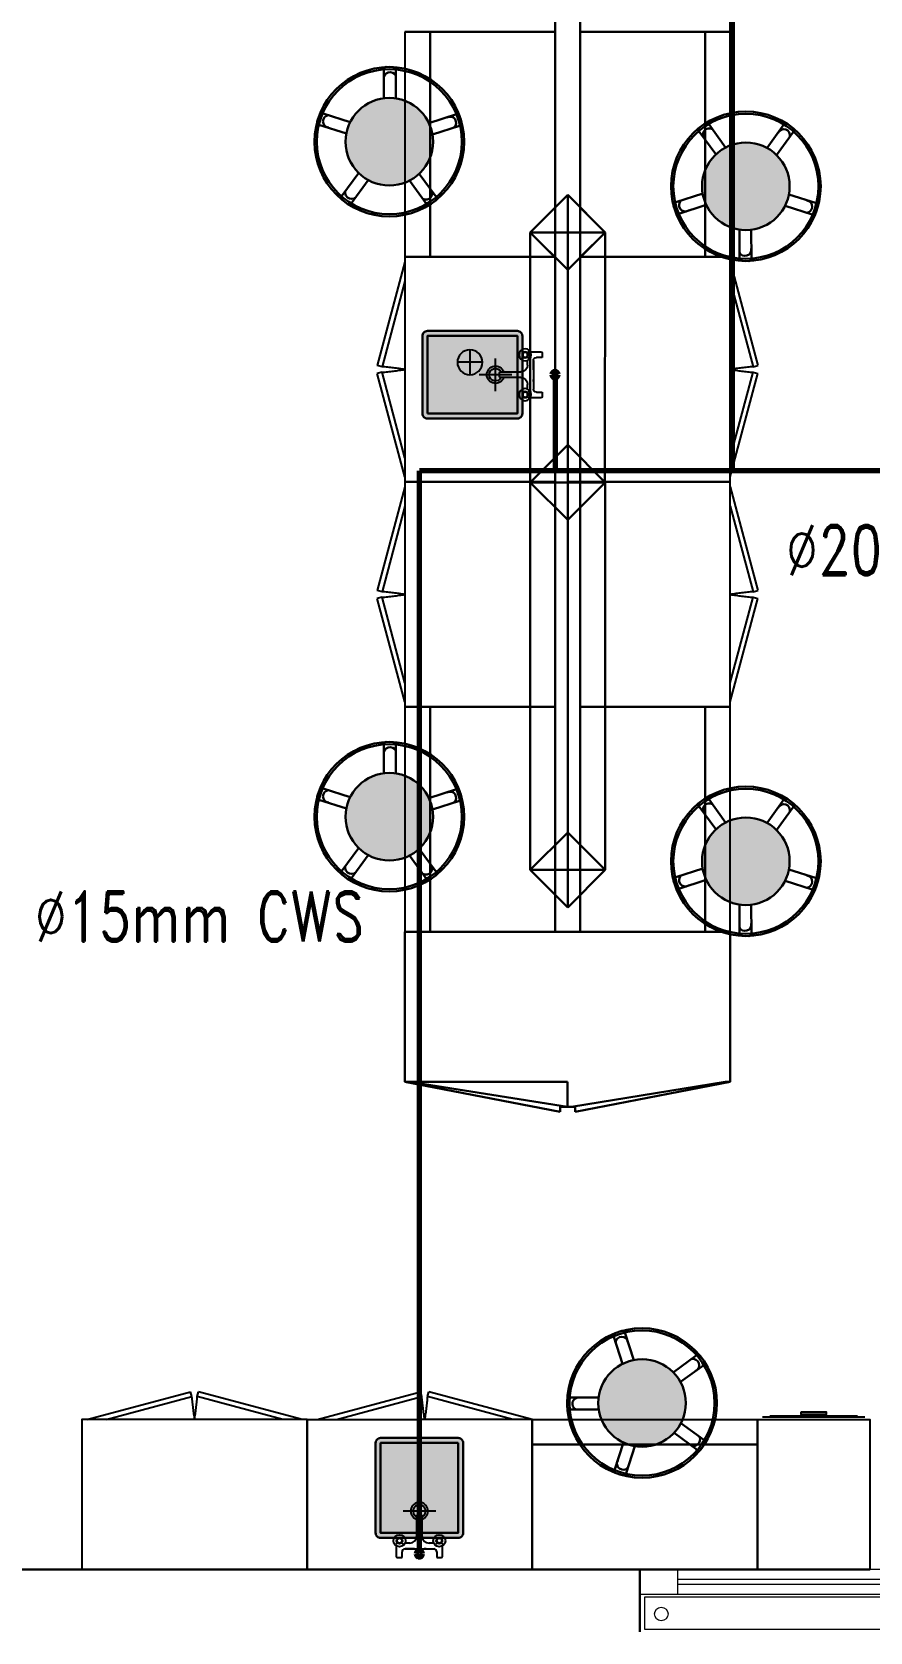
# Model space of a CAD drawing. Extents: x 800 to 995, y 398 to 804.
# Drawn here: x 902.31 to 905.66, y 661.58 to 667.98 of the extents above; entities that cross this region are included whole.
import ezdxf

# ---------------------------------------------------------------- set-up
doc = ezdxf.new("R2010")
doc.units = 0
doc.header["$MEASUREMENT"] = 0
doc.linetypes.add('ACAD_ISO02W100', pattern=[15, 12, -3])
doc.linetypes.add('DASHED', pattern=[19.05, 12.7, -6.35])
doc.layers.get('0').update_dxf_attribs({"color": 252, "linetype": 'CONTINUOUS', "lineweight": 30})
for name, color, linetype in [('-FUR', 252, 'CONTINUOUS'), ('LAYER8', 3, 'CONTINUOUS'), ('SAN', 2, 'CONTINUOUS')]:
    doc.layers.add(name, color=color, linetype=linetype)
for name, color, linetype, lineweight in [('elev', 90, 'CONTINUOUS', 9), ('Elevation', 150, 'CONTINUOUS', 18), ('P-C-WATER', 5, 'CONTINUOUS', 70), ('P-TEXT', 1, 'CONTINUOUS', 25), ('Wall', 252, 'CONTINUOUS', 30), ('WINDOW', 252, 'CONTINUOUS', 5)]:
    doc.layers.add(name, color=color, linetype=linetype, lineweight=lineweight)
doc.styles.add('ROMANC', font='romand.shx')

# ---------------------------------------------------------------- blocks, each defined once
blk = doc.blocks.new('YY5Y5')
at = {"layer": 'SAN', "color": 1}
for p, q in [((433.83, 542.04), (433.83, 538.56)), ((435.73, 542.41), (434.2, 542.41)), ((435.73, 540.55), (435.73, 542.41)), ((446.18, 539.55), (436.73, 539.55)), ((443.04, 539.55), (446.16, 539.55)), ((447.16, 542.41), (447.16, 540.55)), ((448.69, 542.41), (447.16, 542.41)), ((449.07, 538.56), (449.07, 542.04)), ((434.16, 537.56), (433.7, 538.02)), ((434.16, 536.15), (433.7, 535.69)), ((435.58, 537.56), (436.04, 538.02)), ((435.58, 536.15), (436.04, 535.69)), ((436.72, 537.65), (438.25, 537.65)), ((440.5, 535.4), (440.5, 528.74)), ((442.4, 528.74), (442.4, 535.4)), ((444.65, 537.65), (446.18, 537.65)), ((447.32, 537.56), (446.86, 538.02)), ((447.32, 536.15), (446.86, 535.69)), ((448.74, 537.56), (449.2, 538.02)), ((448.74, 536.15), (449.2, 535.69)), ((440.87, 528.36), (442.03, 528.36))]:
    blk.add_line(p, q, dxfattribs=at)
at = {"layer": 'SAN', "color": 1, "linetype": 'Continuous'}
blk.add_line((439.23, 539.55), (439.86, 539.55), dxfattribs=at)
at = {"layer": 'SAN', "color": 2, "linetype": 'DASHED'}
for points in [[(441.45, 532.42), (441.45, 521.63)], [(436.06, 527.03), (446.84, 527.03)]]:
    blk.add_lwpolyline(points, dxfattribs=at)
at = {"layer": 'SAN', "color": 1}
for centre, radius in [((434.87, 536.85), 2), ((434.87, 536.85), 1), ((434.87, 536.85), 0.8), ((448.03, 536.85), 2), ((448.03, 536.85), 1), ((448.03, 536.85), 0.8)]:
    blk.add_circle(centre, radius, dxfattribs=at)
for centre, radius, start, end in [((434.2, 542.04), 0.375, 90, 180), ((436.73, 540.55), 1, 180, 270), ((446.16, 540.55), 1, 270, 0), ((448.69, 542.04), 0.375, 0, 90), ((438.25, 535.4), 2.25, 0, 90), ((444.65, 535.4), 2.25, 90, 180), ((441.45, 527.03), 2.86, 109.4319, 70.5681), ((441.45, 527.03), 2.08, 117.2765, 62.7235), ((440.87, 528.74), 0.375, 180, 270), ((442.03, 528.74), 0.375, 270, 360)]:
    blk.add_arc(centre, radius, start, end, dxfattribs=at)
blk = doc.blocks.new('fd')
at = {"layer": '-FUR'}
h = blk.add_hatch(color=254, dxfattribs=at)
h.paths.add_polyline_path([(1322.6636, 576.6994), (1322.3536, 576.6994), (1322.3536, 577.0594), (1322.6636, 577.0594)], flags=16)
edge = h.paths.add_edge_path()
edge.add_line((1322.6636, 576.6794), (1322.3536, 576.6794))
edge.add_arc((1322.3536, 576.6994), 0.02, 180, 270, ccw=False)
edge.add_line((1322.3336, 576.6994), (1322.3336, 577.0594))
edge.add_arc((1322.3536, 577.0594), 0.02, 90, 180, ccw=False)
edge.add_line((1322.3536, 577.0794), (1322.6636, 577.0794))
edge.add_arc((1322.6636, 577.0594), 0.02, 0, 90, ccw=False)
edge.add_line((1322.6836, 577.0594), (1322.6836, 576.6994))
edge.add_arc((1322.6636, 576.6994), 0.02, -90, 0, ccw=False)
blk.add_hatch(color=253, dxfattribs=at).paths.add_polyline_path([(1322.6636, 577.0594), (1322.6636, 576.6994), (1322.3536, 576.6994), (1322.3536, 577.0594)])
h = blk.add_hatch(color=251, dxfattribs=at)
h.paths.add_polyline_path([(1322.6337, 577.0294), (1322.6636, 577.0594), (1322.6636, 576.6994), (1322.6336, 576.7294)])
h.paths.add_polyline_path([(1322.6336, 576.7294), (1322.6636, 576.6994), (1322.3536, 576.6994), (1322.3836, 576.7294)])
h = blk.add_hatch(color=252, dxfattribs=at)
h.paths.add_polyline_path([(1322.3836, 577.0294), (1322.3536, 577.0594), (1322.6636, 577.0594), (1322.6337, 577.0294)])
h.paths.add_polyline_path([(1322.3836, 576.7294), (1322.3536, 576.6994), (1322.3536, 577.0594), (1322.3836, 577.0294)])
for p, q in [((1322.4784, 577.2056), (1322.0597, 577.2056)), ((1322.4784, 577.2056), (1322.9597, 577.2056)), ((1322.0597, 576.6056), (1322.5097, 576.6056)), ((1322.9597, 576.6056), (1322.5097, 576.6056))]:
    blk.add_line(p, q, dxfattribs=at)
at = {"layer": '-FUR', "linetype": 'ACAD_ISO02W100'}
for p, q in [((1322.0597, 577.2056), (1322.5097, 577.2056)), ((1322.9597, 577.2056), (1322.5097, 577.2056)), ((1322.0997, 576.6056), (1322.5133, 576.4948)), ((1322.177, 576.6056), (1322.5185, 576.5141)), ((1322.8824, 576.6056), (1322.541, 576.5141)), ((1322.9597, 576.6056), (1322.5462, 576.4948)), ((1322.5185, 576.5141), (1322.5133, 576.4948)), ((1322.541, 576.5141), (1322.5462, 576.4948))]:
    blk.add_line(p, q, dxfattribs=at)
for centre, start, end in [((1324.045, 576.3727), 171.26112, 174.70691), ((1321.0144, 576.3727), 5.29309, 8.73888)]:
    blk.add_arc(centre, 1.5331, start, end, dxfattribs=at)
for p, q in [((1322.0597, 577.2056), (1322.0597, 576.6056)), ((1322.9597, 577.2056), (1322.9597, 576.6056))]:
    blk.add_line(p, q)
blk.add_lwpolyline([(1322.6636, 576.6794), (1322.3536, 576.6794, -0.414214), (1322.3336, 576.6994), (1322.3336, 577.0594, -0.414214), (1322.3536, 577.0794), (1322.6636, 577.0794, -0.414214), (1322.6836, 577.0594), (1322.6836, 576.6994, -0.414214)], format="xyb", close=True)
blk.add_lwpolyline([(1322.6636, 576.6794), (1322.3536, 576.6794, -0.414214), (1322.3336, 576.6994), (1322.3336, 577.0594, -0.414214), (1322.3536, 577.0794), (1322.6636, 577.0794, -0.414214), (1322.6836, 577.0594), (1322.6836, 576.6994, -0.414214)], format="xyb", close=True)
blk.add_lwpolyline([(1322.6636, 576.6994), (1322.3536, 576.6994), (1322.3536, 577.0594), (1322.6636, 577.0594)], close=True)
at = {"extrusion": (0, 0, -1), "xscale": 0.0121000000000322, "yscale": 0.0121000000000322, "zscale": -0.0121}
blk.add_blockref('YY5Y5', (-1327.8502, 570.5947), dxfattribs=at)
blk = doc.blocks.new('juy')
blk.add_line((1322.9597, 577.2056), (1322.9597, 576.6056))
blk.add_blockref('fd', (0, 0))
blk = doc.blocks.new('vfd')
at = {"layer": '-FUR'}
h = blk.add_hatch(color=254, dxfattribs=at)
h.paths.add_polyline_path([(1316.635, 565.8296), (1316.635, 566.1396), (1316.275, 566.1396), (1316.275, 565.8296)], flags=16)
edge = h.paths.add_edge_path()
edge.add_line((1316.655, 565.8296), (1316.655, 566.1396))
edge.add_ellipse((1316.635, 566.1396), major_axis=(-0.0141, -0.0141), ratio=1, start_angle=135, end_angle=225)
edge.add_line((1316.635, 566.1596), (1316.275, 566.1596))
edge.add_ellipse((1316.275, 566.1396), major_axis=(-0.0141, -0.0141), ratio=1, start_angle=225, end_angle=315)
edge.add_line((1316.255, 566.1396), (1316.255, 565.8296))
edge.add_ellipse((1316.275, 565.8296), major_axis=(0.0141, -0.0141), ratio=1, start_angle=225, end_angle=315)
edge.add_line((1316.275, 565.8096), (1316.635, 565.8096))
edge.add_ellipse((1316.635, 565.8296), major_axis=(0.0141, -0.0141), ratio=1, start_angle=-45, end_angle=45)
blk.add_hatch(color=253, dxfattribs=at).paths.add_polyline_path([(1316.275, 565.8296), (1316.635, 565.8296), (1316.635, 566.1396), (1316.275, 566.1396)])
h = blk.add_hatch(color=251, dxfattribs=at)
h.paths.add_polyline_path([(1316.305, 565.8596), (1316.275, 565.8296), (1316.635, 565.8296), (1316.605, 565.8596)])
h.paths.add_polyline_path([(1316.605, 565.8596), (1316.635, 565.8296), (1316.635, 566.1396), (1316.605, 566.1096)])
h = blk.add_hatch(color=252, dxfattribs=at)
h.paths.add_polyline_path([(1316.305, 566.1096), (1316.275, 566.1396), (1316.275, 565.8296), (1316.305, 565.8596)])
h.paths.add_polyline_path([(1316.605, 566.1096), (1316.635, 566.1396), (1316.275, 566.1396), (1316.305, 566.1096)])
blk.add_lwpolyline([(1316.655, 565.8296), (1316.655, 566.1396, 0.414214), (1316.635, 566.1596), (1316.275, 566.1596, 0.414214), (1316.255, 566.1396), (1316.255, 565.8296, 0.414214), (1316.275, 565.8096), (1316.635, 565.8096, 0.414214)], format="xyb", close=True)
blk.add_lwpolyline([(1316.655, 565.8296), (1316.655, 566.1396, 0.414214), (1316.635, 566.1596), (1316.275, 566.1596, 0.414214), (1316.255, 566.1396), (1316.255, 565.8296, 0.414214), (1316.275, 565.8096), (1316.635, 565.8096, 0.414214)], format="xyb", close=True)
blk.add_lwpolyline([(1316.635, 565.8296), (1316.635, 566.1396), (1316.275, 566.1396), (1316.275, 565.8296)], close=True)
at = {"layer": 'LAYER8'}
for p, q in [((1316.465, 566.0846), (1316.465, 565.9846)), ((1316.415, 566.0346), (1316.515, 566.0346))]:
    blk.add_line(p, q, dxfattribs=at)
blk.add_circle((1316.465, 566.0346), 0.05, dxfattribs=at)
at = {"xscale": 0.0121, "yscale": 0.0121, "zscale": 0.0121, "rotation": 89.99999999999997}
blk.add_blockref('YY5Y5', (1322.7397, 560.6431), dxfattribs=at)

msp = doc.modelspace()

# ---------------------------------------------------------------- hatches: boundary and pattern name
h = msp.add_hatch(color=256)
h.set_gradient(color1=(132, 132, 132), name='SPHERICAL')
h.paths.add_polyline_path([(903.9089, 667.542, -1), (903.5589, 667.542, -1)])
h = msp.add_hatch(color=256)
h.set_gradient(color1=(132, 132, 132), name='SPHERICAL')
h.paths.add_polyline_path([(904.9841, 667.3639, -1), (905.3341, 667.3639, -1)])
h = msp.add_hatch(color=256)
h.set_gradient(color1=(132, 132, 132), name='SPHERICAL')
h.paths.add_polyline_path([(903.9089, 664.842, -1), (903.5589, 664.842, -1)])
h = msp.add_hatch(color=256)
h.set_gradient(color1=(132, 132, 132), name='SPHERICAL')
h.paths.add_polyline_path([(904.9841, 664.6639, -1), (905.3341, 664.6639, -1)])
h = msp.add_hatch(color=256)
h.set_gradient(color1=(132, 132, 132), name='SPHERICAL')
h.paths.add_polyline_path([(904.7441, 662.3219, 1), (904.7441, 662.6719, 1)])

# ---------------------------------------------------------------- linework, layer by layer
at = {"layer": '-FUR', "linetype": 'ACAD_ISO02W100'}
for p, q in [((904.4965, 667.981), (904.4965, 668.431)), ((903.7965, 667.981), (903.7965, 667.081)), ((905.0965, 667.081), (905.0965, 667.981)), ((904.3965, 666.181), (904.3965, 667.081)), ((904.4965, 667.081), (904.4965, 666.181)), ((903.7965, 667.061), (903.6857, 666.6474)), ((905.0965, 667.061), (905.2073, 666.6474)), ((903.7965, 666.9837), (903.705, 666.6422)), ((905.0965, 666.9837), (905.188, 666.6422)), ((903.705, 666.6422), (903.6857, 666.6474)), ((905.188, 666.6422), (905.2073, 666.6474)), ((903.705, 666.6197), (903.6857, 666.6145)), ((903.7965, 666.201), (903.6857, 666.6145)), ((903.7965, 666.2783), (903.705, 666.6197)), ((905.0965, 666.2783), (905.188, 666.6197)), ((905.0965, 666.201), (905.2073, 666.6145)), ((905.188, 666.6197), (905.2073, 666.6145)), ((904.3965, 665.281), (904.3965, 666.181)), ((904.4965, 666.181), (904.4965, 665.281)), ((903.7965, 666.161), (903.6857, 665.7474)), ((905.0965, 666.161), (905.2073, 665.7474)), ((903.7965, 666.0837), (903.705, 665.7422)), ((905.0965, 666.0837), (905.188, 665.7422)), ((903.705, 665.7422), (903.6857, 665.7474)), ((905.188, 665.7422), (905.2073, 665.7474)), ((903.705, 665.7197), (903.6857, 665.7145)), ((903.7965, 665.301), (903.6857, 665.7145)), ((903.7965, 665.3783), (903.705, 665.7197)), ((905.0965, 665.3783), (905.188, 665.7197)), ((905.0965, 665.301), (905.2073, 665.7145)), ((905.188, 665.7197), (905.2073, 665.7145)), ((903.7965, 665.281), (903.7965, 664.381)), ((905.0965, 664.381), (905.0965, 665.281)), ((902.5251, 662.431), (902.9387, 662.5418)), ((902.9439, 662.5225), (902.9387, 662.5418)), ((902.9664, 662.5225), (902.9716, 662.5418)), ((903.3851, 662.431), (902.9716, 662.5418)), ((902.6024, 662.431), (902.9439, 662.5225)), ((903.3079, 662.431), (902.9664, 662.5225)), ((904.3051, 662.431), (905.2051, 662.431)), ((902.5051, 661.831), (903.4051, 661.831)), ((905.2051, 661.831), (905.6551, 661.831))]:
    msp.add_line(p, q, dxfattribs=at)
at = {"layer": '-FUR'}
for p, q in [((905.2251, 662.441), (905.6351, 662.441)), ((905.2551, 662.446), (905.6051, 662.446))]:
    msp.add_line(p, q, dxfattribs=at)
for points in [[(905.0965, 667.981), (905.0965, 668.431), (904.4965, 668.431), (904.4965, 667.981)], [(904.3965, 666.181), (904.3965, 667.081), (903.7965, 667.081), (903.7965, 666.181)], [(904.4965, 667.081), (904.4965, 666.181), (905.0965, 666.181), (905.0965, 667.081)], [(904.3965, 665.281), (904.3965, 666.181), (903.7965, 666.181), (903.7965, 665.281)], [(904.4965, 666.181), (904.4965, 665.281), (905.0965, 665.281), (905.0965, 666.181)], [(902.5051, 661.831), (903.4051, 661.831), (903.4051, 662.431), (902.5051, 662.431)], [(905.2051, 662.431), (905.6551, 662.431), (905.6551, 661.831), (905.2051, 661.831)]]:
    msp.add_lwpolyline(points, close=True, dxfattribs=at)
at = {"layer": '-FUR', "color": 1}
msp.add_lwpolyline([(905.3801, 662.461), (905.4801, 662.461), (905.4801, 662.451), (905.3801, 662.451)], close=True, dxfattribs=at)
at = {"layer": '-FUR', "linetype": 'ACAD_ISO02W100'}
for centre, start, end in [((903.5636, 665.1157), 81.26112, 84.70691), ((903.5636, 668.1463), 275.29309, 278.73888), ((905.3294, 665.1157), 95.29309, 98.73888), ((905.3294, 668.1463), 261.26112, 264.70691), ((903.5636, 664.2157), 81.26112, 84.70691), ((903.5636, 667.2463), 275.29309, 278.73888), ((905.3294, 664.2157), 95.29309, 98.73888), ((905.3294, 667.2463), 261.26112, 264.70691), ((904.4704, 662.6639), 185.29309, 188.73888), ((901.4399, 662.6639), 351.26112, 354.70691)]:
    msp.add_arc(centre, 1.5331, start, end, dxfattribs=at)
for p, q in [((904.3965, 669.331), (904.3965, 664.729)), ((904.4965, 664.7294), (904.4965, 669.331)), ((903.7965, 667.981), (904.3965, 667.981)), ((903.8965, 667.081), (903.8965, 667.981)), ((904.3965, 667.981), (904.3965, 667.081)), ((904.4965, 667.081), (904.4965, 667.981)), ((904.4965, 667.981), (905.0965, 667.981)), ((905.0965, 667.981), (904.9965, 667.981)), ((904.9965, 667.981), (904.9965, 667.081)), ((903.7217, 667.841), (903.7492, 667.8409)), ((903.7122, 667.7156), (903.7117, 667.8311)), ((903.7596, 667.7151), (903.76, 667.8284)), ((903.4457, 667.6228), (903.4543, 667.6489)), ((903.5772, 667.6199), (903.4696, 667.6553)), ((903.8923, 667.6163), (904.002, 667.6524)), ((903.5621, 667.575), (903.4521, 667.6102)), ((903.9065, 667.571), (904.0144, 667.6057)), ((904.0146, 667.646), (904.023, 667.6198)), ((905.0395, 667.4917), (904.9712, 667.5848)), ((904.9735, 667.5987), (904.9958, 667.6148)), ((905.0782, 667.5191), (905.0119, 667.611)), ((905.2436, 667.5172), (905.3111, 667.6109)), ((905.3251, 667.613), (905.3472, 667.5968)), ((905.2817, 667.4889), (905.3486, 667.5803)), ((903.6114, 667.417), (903.5444, 667.3256)), ((903.8535, 667.4143), (903.9218, 667.3212)), ((903.6494, 667.3887), (903.582, 667.2951)), ((903.8149, 667.3868), (903.8811, 667.2949)), ((904.4468, 667.3292), (904.2968, 667.1792)), ((904.4468, 667.3292), (904.2968, 667.1792)), ((904.5968, 667.1792), (904.4468, 667.3292)), ((904.4468, 667.1792), (904.4468, 667.3292)), ((904.5968, 667.1792), (904.4468, 667.3292)), ((904.9866, 667.3349), (904.8787, 667.3003)), ((905.331, 667.3309), (905.4409, 667.2957)), ((903.568, 667.2929), (903.5458, 667.3091)), ((903.9195, 667.3072), (903.8972, 667.2911)), ((904.2968, 667.1792), (904.3965, 667.279)), ((904.4965, 667.2794), (904.5968, 667.1792)), ((904.8785, 667.26), (904.8701, 667.2861)), ((905.0007, 667.2896), (904.8911, 667.2535)), ((905.3158, 667.286), (905.4234, 667.2506)), ((905.4473, 667.2831), (905.4387, 667.257)), ((904.2968, 667.1792), (904.5968, 667.1792)), ((904.4468, 667.0292), (904.2968, 667.1792)), ((904.2968, 667.1792), (904.5968, 667.1792)), ((904.4468, 667.1792), (904.2968, 667.1792)), ((904.2968, 667.1792), (904.4468, 667.1792)), ((904.2968, 667.1792), (904.5968, 667.1792)), ((904.4468, 667.0292), (904.2968, 667.1792)), ((904.2968, 666.1792), (904.2968, 667.1792)), ((904.2968, 667.1792), (904.5968, 667.1792)), ((904.3965, 667.0794), (904.2968, 667.1792)), ((904.5968, 667.1792), (904.4468, 667.0292)), ((904.4468, 666.3292), (904.4468, 667.1792)), ((904.4468, 667.1792), (904.5968, 667.1792)), ((904.4468, 667.1792), (904.4468, 667.0292)), ((904.5968, 667.1792), (904.4468, 667.0292)), ((904.4985, 667.081), (904.5968, 667.1792)), ((904.5968, 667.1792), (904.595, 666.181)), ((905.1334, 667.1908), (905.133, 667.0775)), ((905.1808, 667.1903), (905.1813, 667.0749)), ((904.3965, 667.081), (903.7965, 667.081)), ((903.7965, 667.081), (903.8965, 667.081)), ((905.0965, 667.081), (904.4965, 667.081)), ((905.1713, 667.0649), (905.1438, 667.065)), ((904.4468, 666.3292), (904.2968, 666.1792)), ((904.4468, 666.1792), (904.4468, 666.3292)), ((904.5968, 666.1792), (904.4468, 666.3292)), ((904.5968, 666.1792), (904.2968, 666.1792)), ((904.4468, 666.0292), (904.2968, 666.1792)), ((904.2968, 666.1792), (904.5968, 666.1792)), ((904.2968, 664.6292), (904.2968, 666.1792)), ((904.4965, 666.181), (904.4465, 666.181)), ((904.4468, 666.1792), (904.4468, 666.0292)), ((904.4468, 666.0292), (904.5968, 666.1792)), ((904.4468, 666.1792), (904.4468, 664.4792)), ((904.5968, 666.1792), (904.5968, 664.6292)), ((904.4468, 664.7792), (904.4468, 665.6292)), ((903.7965, 665.281), (904.3965, 665.281)), ((903.8965, 664.381), (903.8965, 665.281)), ((904.3965, 665.281), (904.3965, 664.381)), ((904.4965, 664.381), (904.4965, 665.281)), ((904.4965, 665.281), (905.0965, 665.281)), ((905.0965, 665.281), (904.9965, 665.281)), ((904.9965, 665.281), (904.9965, 664.381)), ((903.7122, 665.0156), (903.7117, 665.1311)), ((903.7217, 665.141), (903.7492, 665.1409)), ((903.7596, 665.0151), (903.76, 665.1284)), ((903.4457, 664.9228), (903.4543, 664.9489)), ((903.5621, 664.875), (903.4521, 664.9102)), ((903.5772, 664.9199), (903.4696, 664.9553)), ((903.8923, 664.9163), (904.002, 664.9524)), ((903.9065, 664.871), (904.0144, 664.9057)), ((904.0146, 664.946), (904.023, 664.9198)), ((904.9735, 664.8987), (904.9958, 664.9148)), ((905.0782, 664.8191), (905.0119, 664.911)), ((905.2436, 664.8172), (905.3111, 664.9109)), ((905.3251, 664.913), (905.3472, 664.8968)), ((905.0395, 664.7917), (904.9712, 664.8848)), ((905.2817, 664.7889), (905.3486, 664.8803)), ((904.4468, 664.7792), (904.2968, 664.6292)), ((904.4468, 664.6292), (904.4468, 664.7792)), ((904.5968, 664.6292), (904.4468, 664.7792)), ((903.6114, 664.717), (903.5444, 664.6256)), ((903.8535, 664.7143), (903.9218, 664.6212)), ((903.6494, 664.6887), (903.582, 664.5951)), ((903.8149, 664.6868), (903.8811, 664.5949)), ((903.568, 664.5929), (903.5458, 664.6091)), ((903.9195, 664.6072), (903.8972, 664.5911)), ((904.5968, 664.6292), (904.2968, 664.6292)), ((904.4468, 664.4792), (904.2968, 664.6292)), ((904.2968, 664.6292), (904.5968, 664.6292)), ((904.4468, 664.6292), (904.4468, 664.4792)), ((904.4468, 664.4792), (904.5968, 664.6292)), ((904.8785, 664.56), (904.8701, 664.5861)), ((904.9866, 664.6349), (904.8787, 664.6003)), ((905.0007, 664.5896), (904.8911, 664.5535)), ((905.3158, 664.586), (905.4234, 664.5506)), ((905.331, 664.6309), (905.4409, 664.5957)), ((905.4473, 664.5831), (905.4387, 664.557)), ((905.1334, 664.4908), (905.133, 664.3775)), ((905.1808, 664.4903), (905.1813, 664.3749)), ((903.7965, 664.381), (903.7965, 663.781)), ((903.7965, 664.381), (905.0965, 664.381)), ((904.3965, 664.381), (903.7965, 664.381)), ((903.7965, 664.381), (903.8965, 664.381)), ((905.0965, 664.381), (904.4965, 664.381)), ((905.0965, 663.781), (905.0965, 664.381)), ((905.1713, 664.3649), (905.1438, 664.365)), ((903.7965, 663.781), (904.4465, 663.781)), ((903.7965, 663.781), (904.4165, 663.661)), ((903.7965, 663.781), (903.8165, 663.781)), ((903.8165, 663.781), (904.4465, 663.681)), ((904.4465, 663.781), (904.4465, 663.681)), ((905.0765, 663.781), (904.4615, 663.681)), ((905.0965, 663.781), (904.4765, 663.661)), ((905.0965, 663.781), (905.0765, 663.781)), ((904.4465, 663.681), (904.4165, 663.681)), ((904.4165, 663.681), (904.4165, 663.661)), ((904.4465, 663.681), (904.4765, 663.681)), ((904.4765, 663.681), (904.4765, 663.661)), ((904.6633, 662.7851), (904.6372, 662.7765)), ((904.6662, 662.6536), (904.6308, 662.7612)), ((904.7111, 662.6688), (904.6759, 662.7787)), ((904.8691, 662.6194), (904.9605, 662.6864)), ((904.9932, 662.6628), (904.977, 662.685)), ((904.8974, 662.5814), (904.9911, 662.6488)), ((904.4451, 662.5091), (904.4452, 662.4816)), ((904.5705, 662.5186), (904.4551, 662.5191)), ((904.571, 662.4712), (904.4577, 662.4708)), ((904.3051, 662.431), (904.3051, 661.831)), ((904.8993, 662.4159), (904.9912, 662.3497)), ((905.2051, 661.831), (905.2051, 662.431)), ((905.2051, 662.431), (905.2051, 662.331)), ((904.6698, 662.3385), (904.6337, 662.2288)), ((904.8719, 662.3773), (904.965, 662.309)), ((905.2051, 662.331), (904.3051, 662.331)), ((904.7151, 662.3243), (904.6805, 662.2164)), ((904.9789, 662.3113), (904.995, 662.3336)), ((904.6402, 662.2162), (904.6663, 662.2078)), ((904.3051, 661.831), (905.2051, 661.831))]:
    msp.add_line(p, q)
for centre, radius in [((903.7339, 667.542), 0.299), ((903.7339, 667.542), 0.29), ((903.7339, 667.542), 0.175), ((905.1591, 667.3639), 0.299), ((905.1591, 667.3639), 0.29), ((905.1591, 667.3639), 0.175), ((903.7339, 664.842), 0.299), ((903.7339, 664.842), 0.29), ((903.7339, 664.842), 0.175), ((905.1591, 664.6639), 0.299), ((905.1591, 664.6639), 0.29), ((905.1591, 664.6639), 0.175), ((904.7441, 662.4969), 0.299), ((904.7441, 662.4969), 0.29), ((904.7441, 662.4969), 0.175)]:
    msp.add_circle(centre, radius)
for centre, radius, start, end in [((903.7217, 667.831), 0.01, 89.79115, 179.79115), ((903.7469, 667.828), 0.0131, 1.65402, 79.72038), ((903.7369, 667.7956), 0.025, 22.93495, 191.17517), ((903.4659, 667.6427), 0.0131, 73.65402, 151.72038), ((903.4936, 667.6232), 0.025, 94.93495, 263.17517), ((904.005, 667.6429), 0.01, 17.79115, 107.79115), ((903.4552, 667.6197), 0.01, 161.79115, 251.79115), ((903.976, 667.6175), 0.025, 310.93495, 119.17517), ((904.01, 667.618), 0.0131, 289.65402, 7.72038), ((904.9794, 667.5906), 0.01, 125.79115, 215.79115), ((905.0125, 667.5709), 0.025, 58.93495, 227.17517), ((905.0015, 667.603), 0.0131, 37.65402, 115.72038), ((905.3106, 667.5673), 0.025, 346.93495, 155.17517), ((905.3191, 667.605), 0.01, 53.79115, 143.79115), ((905.3378, 667.5877), 0.0131, 325.65402, 43.72038), ((903.5824, 667.3386), 0.025, 166.93495, 335.17517), ((903.8805, 667.3351), 0.025, 238.93495, 47.17517), ((903.5553, 667.3182), 0.0131, 145.65402, 223.72038), ((903.5739, 667.301), 0.01, 233.79115, 323.79115), ((903.8915, 667.3029), 0.0131, 217.65402, 295.72038), ((903.9137, 667.3153), 0.01, 305.79115, 35.79115), ((904.8831, 667.2879), 0.0131, 109.65402, 187.72038), ((904.917, 667.2884), 0.025, 130.93495, 299.17517), ((905.3994, 667.2827), 0.025, 274.93495, 83.17517), ((905.4378, 667.2862), 0.01, 341.79115, 71.79115), ((904.888, 667.263), 0.01, 197.79115, 287.79115), ((905.4271, 667.2632), 0.0131, 253.65402, 331.72038), ((905.1461, 667.0779), 0.0131, 181.65402, 259.72038), ((905.1561, 667.1103), 0.025, 202.93495, 11.17517), ((905.1713, 667.0749), 0.01, 269.79115, 359.79115), ((903.7217, 665.131), 0.01, 89.79115, 179.79115), ((903.7369, 665.0956), 0.025, 22.93495, 191.17517), ((903.7469, 665.128), 0.0131, 1.65402, 79.72038), ((903.4552, 664.9197), 0.01, 161.79115, 251.79115), ((903.4659, 664.9427), 0.0131, 73.65402, 151.72038), ((903.4936, 664.9232), 0.025, 94.93495, 263.17517), ((903.976, 664.9175), 0.025, 310.93495, 119.17517), ((904.005, 664.9429), 0.01, 17.79115, 107.79115), ((904.01, 664.918), 0.0131, 289.65402, 7.72038), ((904.9794, 664.8906), 0.01, 125.79115, 215.79115), ((905.0015, 664.903), 0.0131, 37.65402, 115.72038), ((905.3191, 664.905), 0.01, 53.79115, 143.79115), ((905.3378, 664.8877), 0.0131, 325.65402, 43.72038), ((905.0125, 664.8709), 0.025, 58.93495, 227.17517), ((905.3106, 664.8673), 0.025, 346.93495, 155.17517), ((903.5824, 664.6386), 0.025, 166.93495, 335.17517), ((903.8805, 664.6351), 0.025, 238.93495, 47.17517), ((903.5553, 664.6182), 0.0131, 145.65402, 223.72038), ((903.5739, 664.601), 0.01, 233.79115, 323.79115), ((903.8915, 664.6029), 0.0131, 217.65402, 295.72038), ((903.9137, 664.6153), 0.01, 305.79115, 35.79115), ((904.8831, 664.5879), 0.0131, 109.65402, 187.72038), ((904.917, 664.5884), 0.025, 130.93495, 299.17517), ((905.3994, 664.5827), 0.025, 274.93495, 83.17517), ((905.4378, 664.5862), 0.01, 341.79115, 71.79115), ((904.888, 664.563), 0.01, 197.79115, 287.79115), ((905.4271, 664.5632), 0.0131, 253.65402, 331.72038), ((905.1561, 664.4103), 0.025, 202.93495, 11.17517), ((905.1461, 664.3779), 0.0131, 181.65402, 259.72038), ((905.1713, 664.3749), 0.01, 269.79115, 359.79115), ((904.6664, 662.7756), 0.01, 18.20885, 108.20885), ((904.6434, 662.7649), 0.0131, 118.27962, 196.34598), ((904.6629, 662.7372), 0.025, 6.82483, 175.06505), ((904.9476, 662.6484), 0.025, 294.82483, 103.06505), ((904.9679, 662.6755), 0.0131, 46.27962, 124.34598), ((904.9852, 662.6569), 0.01, 306.20885, 36.20885), ((904.4551, 662.5091), 0.01, 90.20885, 180.20885), ((904.4581, 662.4839), 0.0131, 190.27962, 268.34598), ((904.4905, 662.4939), 0.025, 78.82483, 247.06505), ((904.9511, 662.3503), 0.025, 222.82483, 31.06505), ((904.9832, 662.3393), 0.0131, 334.27962, 52.34598), ((904.9708, 662.3171), 0.01, 234.20885, 324.20885), ((904.6432, 662.2258), 0.01, 162.20885, 252.20885), ((904.6686, 662.2548), 0.025, 150.82483, 319.06505), ((904.6681, 662.2208), 0.0131, 262.27962, 340.34598)]:
    msp.add_arc(centre, radius, start, end)
at = {"layer": 'elev', "color": 252, "linetype": 'Continuous'}
for p, q in [((904.7356, 661.831), (904.8856, 661.831)), ((904.7356, 661.731), (904.7356, 661.831)), ((904.8856, 661.831), (904.8856, 661.731)), ((904.8856, 661.731), (904.7356, 661.731))]:
    msp.add_line(p, q, dxfattribs=at)
at = {"layer": 'Elevation', "color": 252}
for p, q in [((904.7556, 661.721), (911.4456, 661.721)), ((904.7556, 661.591), (904.7556, 661.721)), ((911.4456, 661.591), (904.7556, 661.591))]:
    msp.add_line(p, q, dxfattribs=at)
msp.add_circle((904.8211, 661.653), 0.0273, dxfattribs=at)
at = {"layer": 'P-C-WATER', "linetype": 'Continuous'}
for p, q in [((905.1044, 671.1798), (905.1044, 666.2261)), ((904.3965, 666.6104), (904.3965, 666.2261)), ((911.2906, 666.2261), (903.854, 666.2261)), ((903.854, 661.9062, -0.1), (903.854, 666.2261, -0.1))]:
    msp.add_line(p, q, dxfattribs=at)
at = {"layer": 'P-C-WATER', "linetype": 'ByBlock'}
for centre, start, end in [((904.3965, 666.6104), 0, 180), ((904.3965, 666.6104), 180, 0), ((903.854, 661.8937), 0, 180), ((903.854, 661.8937), 180, 0)]:
    msp.add_arc(centre, 0.0125, start, end, dxfattribs=at)
at = {"layer": 'Wall', "color": 252, "linetype": 'Continuous'}
for q in [(902.2556, 661.831), (904.7356, 661.581)]:
    msp.add_line((904.7356, 661.831), q, dxfattribs=at)
at = {"layer": 'WINDOW', "color": 252, "linetype": 'Continuous'}
for p, q in [((906.6806, 661.831), (904.8856, 661.831)), ((906.7806, 661.791), (904.8856, 661.791)), ((906.7806, 661.771), (904.8856, 661.771)), ((906.7806, 661.731), (904.8856, 661.731))]:
    msp.add_line(p, q, dxfattribs=at)

# ---------------------------------------------------------------- block references
at = {"xscale": -1}
msp.add_blockref('vfd', (2220.5209, 100.6254), dxfattribs=at)
at = {"xscale": -1, "rotation": 180}
msp.add_blockref('juy', (-418.6546, 1239.0366), dxfattribs=at)

# ---------------------------------------------------------------- texts
at = {"layer": 'P-TEXT', "color": 41, "style": 'ROMANC', "width": 0.75}
for s, p in [('%%C20mm CWS', (905.3191, 665.8089)), ('%%C15mm CWS', (902.3163, 664.3433, -0.1))]:
    msp.add_text(s, height=0.2, dxfattribs=at).set_placement(p)

doc.saveas('drawing.dxf')
